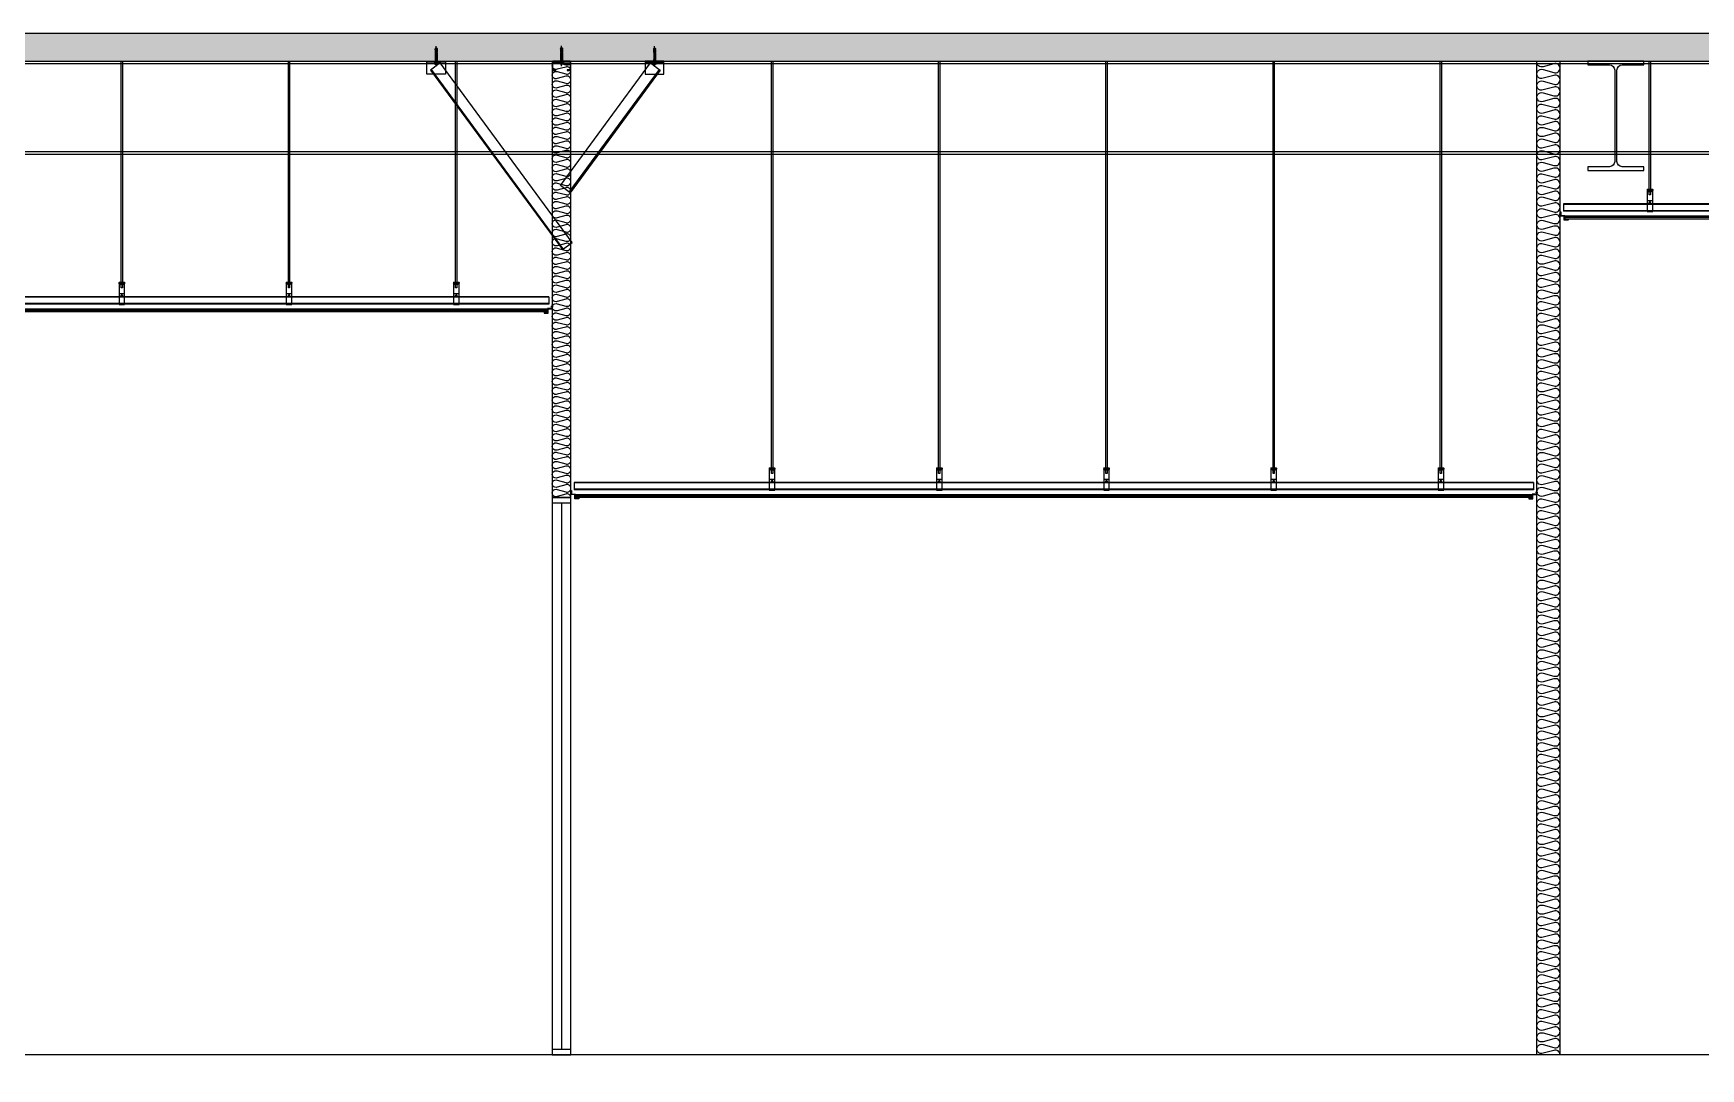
# Model space of a CAD drawing. Header units: millimetres. Extents: x 922366 to 1647943, y -534868 to 518781.
# Drawn here: x 1127520 to 1136494, y 435867 to 441442 of the extents above; entities that cross this region are included whole.
import ezdxf
from ezdxf.xclip import XClip

# ---------------------------------------------------------------- set-up
doc = ezdxf.new("R2010")
doc.units = ezdxf.units.MM
doc.header["$XCLIPFRAME"] = 0
for name, color, linetype in [('XR-SECTION$0$01하지철물', 8, 'Continuous'), ('XR-SECTION$0$09GIRDER', 2, 'Continuous'), ('XR-SECTION$0$A-DET', 5, 'Continuous'), ('XR-SECTION$0$A-FLOR-STUD', 9, 'Continuous'), ('XR-SECTION$0$A-MET', 4, 'Continuous'), ('XR-SECTION$0$A-wall-유리파티션', 5, 'Continuous'), ('XR-SECTION$0$A_ME_B&N', 6, 'Continuous'), ('XR-SECTION$0$A_WAL_AS', 4, 'Continuous'), ('XR-SECTION$0$CEILING', 6, 'Continuous'), ('XR-SECTION$0$CON', 2, 'Continuous'), ('XR-SECTION$0$ELE-6', 6, 'Continuous'), ('XR-SECTION$0$HAT-254', 254, 'Continuous'), ('XR-SECTION$0$Insul', 252, 'Continuous'), ('XR-SECTION$0$S-253', 253, 'Continuous'), ('XR-SECTION$0$WALL-GLASS', 4, 'Continuous')]:
    doc.layers.add(name, color=color, linetype=linetype)

# ---------------------------------------------------------------- blocks, each defined once
blk = doc.blocks.new('*U258')
at = {"color": 252}
for p, q in [((303.7, 11), (315.5, 11)), ((326.1, 66), (326.1, 26)), ((326.1, 66), (10657.3, 66)), ((326.1, 63), (10657.3, 63)), ((326.1, 29), (10657.3, 29)), ((326.1, 26), (10657.3, 26)), ((839.9, 84), (809.9, 84)), ((831.8, 72), (818, 72)), ((824.9, 78.2), (824.9, 65.8)), ((1739.9, 84), (1709.9, 84)), ((1731.8, 72), (1718, 72)), ((1724.9, 78.2), (1724.9, 65.8)), ((2639.9, 84), (2609.9, 84)), ((2631.8, 72), (2618, 72)), ((2624.9, 78.2), (2624.9, 65.8)), ((336.1, -1), (10647.3, -1)), ((336.1, -16), (336.1, -1)), ((336.1, -8), (10647.3, -8)), ((336.1, -16), (10647.3, -16))]:
    blk.add_line(p, q, dxfattribs=at)
for points in [[(821.5, 1334), (821.5, 113.9), (828.2, 113.9), (828.2, 1334)], [(1721.5, 1334), (1721.5, 113.9), (1728.2, 113.9), (1728.2, 1334)], [(2621.5, 1334), (2621.5, 113.9), (2628.2, 113.9), (2628.2, 1334)], [(839.9, 143), (838.6, 145), (811.2, 145), (809.9, 143), (809.9, 138), (811.2, 136), (838.6, 136), (839.9, 138), (809.9, 138)], [(816.1, 136), (816.1, 131), (833.7, 131), (833.7, 136)], [(1739.9, 143), (1738.6, 145), (1711.2, 145), (1709.9, 143), (1709.9, 138), (1711.2, 136), (1738.6, 136), (1739.9, 138), (1709.9, 138)], [(1716.1, 136), (1716.1, 131), (1733.7, 131), (1733.7, 136)], [(2639.9, 143), (2638.6, 145), (2611.2, 145), (2609.9, 143), (2609.9, 138), (2611.2, 136), (2638.6, 136), (2639.9, 138), (2609.9, 138)], [(2616.1, 136), (2616.1, 131), (2633.7, 131), (2633.7, 136)]]:
    blk.add_lwpolyline(points, dxfattribs=at)
for points in [[(809.9, 143), (839.9, 143), (839.9, 24), (809.9, 24)], [(1709.9, 143), (1739.9, 143), (1739.9, 24), (1709.9, 24)], [(2609.9, 143), (2639.9, 143), (2639.9, 24), (2609.9, 24)], [(333.1, -19), (352.1, -19), (352.1, -22), (330.1, -22), (330.1, 0), (308.1, 0), (308.1, 22), (311.1, 22), (311.1, 3), (333.1, 3)]]:
    blk.add_lwpolyline(points, close=True, dxfattribs=at)
for centre, radius in [((824.9, 72), 4.25), ((824.9, 72), 3.25), ((1724.9, 72), 4.25), ((1724.9, 72), 3.25), ((2624.9, 72), 4.25), ((2624.9, 72), 3.25)]:
    blk.add_circle(centre, radius, dxfattribs=at)
blk = doc.blocks.new('*U769350')
at = {"layer": 'XR-SECTION$0$A-wall-유리파티션', "color": 252}
for p, q in [((107599.9, 48802.7), (107499.9, 48802.7)), ((107499.9, 45862.7), (107599.9, 45862.7))]:
    blk.add_line(p, q, dxfattribs=at)
blk.add_lwpolyline([(107599.9, 48832.7), (107499.9, 48832.7), (107499.9, 45832.7), (107599.9, 45832.7), (107599.9, 48832.7)], dxfattribs=at)
at = {"layer": 'XR-SECTION$0$WALL-GLASS', "color": 252}
blk.add_line((107549.9, 45862.7), (107549.9, 48802.7), dxfattribs=at)
blk = doc.blocks.new('*U393')
at = {"color": 252}
for p, q in [((303.7, 11), (315.5, 11)), ((326.1, 66), (326.1, 26)), ((326.1, 66), (5490.1, 66)), ((326.1, 63), (5490.1, 63)), ((326.1, 29), (5490.1, 29)), ((326.1, 26), (5490.1, 26)), ((839.9, 84), (809.9, 84)), ((831.8, 72), (818, 72)), ((824.9, 78.2), (824.9, 65.8)), ((1739.9, 84), (1709.9, 84)), ((1731.8, 72), (1718, 72)), ((1724.9, 78.2), (1724.9, 65.8)), ((2639.9, 84), (2609.9, 84)), ((2631.8, 72), (2618, 72)), ((2624.9, 78.2), (2624.9, 65.8)), ((3539.9, 84), (3509.9, 84)), ((3531.8, 72), (3518, 72)), ((3524.9, 78.2), (3524.9, 65.8)), ((4439.9, 84), (4409.9, 84)), ((4431.8, 72), (4418, 72)), ((4424.9, 78.2), (4424.9, 65.8)), ((5490.1, 66), (5490.1, 26)), ((5512.5, 11), (5500.7, 11)), ((336.1, -1), (5480.1, -1)), ((336.1, -16), (336.1, -1)), ((336.1, -8), (5480.1, -8)), ((336.1, -16), (5480.1, -16)), ((5480.1, -16), (5480.1, -1))]:
    blk.add_line(p, q, dxfattribs=at)
for points in [[(821.5, 2334), (821.5, 113.9), (828.2, 113.9), (828.2, 2334)], [(1721.5, 2334), (1721.5, 113.9), (1728.2, 113.9), (1728.2, 2334)], [(2621.5, 2334), (2621.5, 113.9), (2628.2, 113.9), (2628.2, 2334)], [(3521.5, 2334), (3521.5, 113.9), (3528.2, 113.9), (3528.2, 2334)], [(4421.5, 2334), (4421.5, 113.9), (4428.2, 113.9), (4428.2, 2334)], [(839.9, 143), (838.6, 145), (811.2, 145), (809.9, 143), (809.9, 138), (811.2, 136), (838.6, 136), (839.9, 138), (809.9, 138)], [(816.1, 136), (816.1, 131), (833.7, 131), (833.7, 136)], [(1739.9, 143), (1738.6, 145), (1711.2, 145), (1709.9, 143), (1709.9, 138), (1711.2, 136), (1738.6, 136), (1739.9, 138), (1709.9, 138)], [(1716.1, 136), (1716.1, 131), (1733.7, 131), (1733.7, 136)], [(2639.9, 143), (2638.6, 145), (2611.2, 145), (2609.9, 143), (2609.9, 138), (2611.2, 136), (2638.6, 136), (2639.9, 138), (2609.9, 138)], [(2616.1, 136), (2616.1, 131), (2633.7, 131), (2633.7, 136)], [(3539.9, 143), (3538.6, 145), (3511.2, 145), (3509.9, 143), (3509.9, 138), (3511.2, 136), (3538.6, 136), (3539.9, 138), (3509.9, 138)], [(3516.1, 136), (3516.1, 131), (3533.7, 131), (3533.7, 136)], [(4439.9, 143), (4438.6, 145), (4411.2, 145), (4409.9, 143), (4409.9, 138), (4411.2, 136), (4438.6, 136), (4439.9, 138), (4409.9, 138)], [(4416.1, 136), (4416.1, 131), (4433.7, 131), (4433.7, 136)]]:
    blk.add_lwpolyline(points, dxfattribs=at)
for points in [[(809.9, 143), (839.9, 143), (839.9, 24), (809.9, 24)], [(1709.9, 143), (1739.9, 143), (1739.9, 24), (1709.9, 24)], [(2609.9, 143), (2639.9, 143), (2639.9, 24), (2609.9, 24)], [(3509.9, 143), (3539.9, 143), (3539.9, 24), (3509.9, 24)], [(4409.9, 143), (4439.9, 143), (4439.9, 24), (4409.9, 24)], [(333.1, -19), (352.1, -19), (352.1, -22), (330.1, -22), (330.1, 0), (308.1, 0), (308.1, 22), (311.1, 22), (311.1, 3), (333.1, 3)], [(5483.1, -19), (5464.1, -19), (5464.1, -22), (5486.1, -22), (5486.1, 0), (5508.1, 0), (5508.1, 22), (5505.1, 22), (5505.1, 3), (5483.1, 3)]]:
    blk.add_lwpolyline(points, close=True, dxfattribs=at)
for centre, radius in [((824.9, 72), 4.25), ((824.9, 72), 3.25), ((1724.9, 72), 4.25), ((1724.9, 72), 3.25), ((2624.9, 72), 4.25), ((2624.9, 72), 3.25), ((3524.9, 72), 4.25), ((3524.9, 72), 3.25), ((4424.9, 72), 4.25), ((4424.9, 72), 3.25)]:
    blk.add_circle(centre, radius, dxfattribs=at)
blk = doc.blocks.new('XR-SECTION$0$M10 ANCHOR')
at = {"layer": 'XR-SECTION$0$A_ME_B&N', "color": 252}
for p, q in [((-2.1, 22.6), (107.2, 22.6)), ((7.1, 25.8), (7.6, 26.3)), ((7.1, 25.8), (7.1, 19.4)), ((7.6, 18.9), (7.1, 19.4)), ((7.6, 18.9), (7.6, 26.3)), ((7.6, 26.3), (9.7, 26.3)), ((7.6, 18.9), (9.7, 18.9)), ((11.1, 27.6), (9.7, 26.2)), ((9.7, 26.2), (9.7, 18.9)), ((11.1, 17.6), (9.7, 18.9)), ((10.2, 26.6), (12.1, 26.6)), ((10.2, 18.5), (12.1, 18.5)), ((11.1, 27.6), (11.1, 17.6)), ((12.1, 27.6), (11.1, 27.6)), ((12.1, 17.6), (11.1, 17.6)), ((12.1, 31.1), (12.9, 32.4)), ((12.1, 14.1), (12.1, 31.1)), ((12.1, 14.1), (12.9, 12.7)), ((19.4, 32.4), (12.9, 32.4)), ((19.4, 27.5), (12.9, 27.5)), ((19.4, 17.6), (12.9, 17.6)), ((19.4, 12.7), (12.9, 12.7)), ((20.1, 31.1), (19.4, 32.4)), ((20.1, 14.1), (19.4, 12.7)), ((20.1, 12.1), (20.1, 33.1)), ((22.1, 33.1), (20.1, 33.1)), ((22.1, 12.1), (20.1, 12.1)), ((22.1, 12.1), (22.1, 33.1)), ((70.9, 27.6), (22.1, 27.6)), ((22.1, 26.6), (37.1, 26.6)), ((22.1, 18.5), (37.1, 18.5)), ((70.9, 17.6), (22.1, 17.6)), ((37.1, 27.6), (37.1, 17.6)), ((39.1, 27.6), (39.1, 17.6)), ((39.1, 17.6), (39.1, 17.6)), ((70.9, 27.6), (70.9, 17.6)), ((70.9, 18.6), (70.9, 26.5)), ((73.7, 26.2), (71.3, 26.2)), ((73.7, 19), (71.3, 19)), ((85.8, 28.2), (73.7, 27.5)), ((73.7, 21.3), (73.7, 27.5)), ((75.4, 21.4), (73.7, 21.3)), ((75.4, 20.1), (73.7, 20.2)), ((73.7, 20.2), (73.7, 17.5)), ((82.7, 17.1), (73.7, 17.5)), ((85.3, 25.8), (82.6, 25.7)), ((82.8, 17), (82.9, 16.7)), ((86.7, 19.6), (82.9, 19.8)), ((84.8, 16.9), (82.9, 16.7)), ((86.9, 21.9), (83.1, 21.7)), ((83.9, 18), (83.8, 16.3)), ((84, 24.3), (83.9, 27)), ((87.8, 16.9), (84.9, 17)), ((87.9, 17.6), (87.8, 16.9)), ((87.8, 16.9), (87.9, 16.3)), ((87.9, 17.6), (87.9, 16.3)), ((88.8, 16.8), (87.9, 16.3)), ((88.1, 23.7), (88, 27)), ((90.9, 16.7), (88.8, 16.8)), ((90.1, 27.4), (91.2, 27.6)), ((90.9, 17.6), (91.2, 17.6)), ((91, 17.5), (90.9, 16.7)), ((91.2, 27.6), (91.2, 17.6)), ((95.6, 27.6), (91.2, 27.6)), ((95.6, 17.6), (91.2, 17.6)), ((95.6, 17.6), (95.6, 27.6)), ((97.1, 26.1), (95.6, 27.6)), ((95.6, 17.6), (97.1, 19.1)), ((97.1, 19.1), (97.1, 26.1))]:
    blk.add_line(p, q, dxfattribs=at)
blk.add_lwpolyline([(83, 25.7), (83.8, 24.9), (84.7, 25.3), (84.8, 26), (84.2, 26.5), (83.4, 26.4)], close=True, dxfattribs=at)
for points in [[(91, 17.5), (90.2, 18.4), (89, 18.9), (87.8, 19.3), (86.7, 19.6)], [(91.1, 25.2), (90.8, 23.8), (90, 22.9), (88.6, 22.4), (87.7, 22.1), (86.9, 21.9)], [(88.9, 27.9), (89.8, 27.6), (90.5, 27), (91, 26.1), (91.1, 25.2)]]:
    blk.add_lwpolyline(points, dxfattribs=at)
for centre, radius, start, end in [((16.5, 29.9), 4.34, 145.56154, 214.43847), ((28.3, 22.6), 16.2, 162.38304, 197.61697), ((16.5, 15.2), 4.34, 145.56154, 214.43847), ((15.8, 29.9), 4.34, 325.56154, 34.43847), ((3.9, 22.6), 16.2, 342.38303, 17.61698), ((15.8, 15.2), 4.34, 325.56154, 34.43847), ((71.3, 26.5), 0.383, 180, 270), ((71.3, 18.6), 0.383, 90, 180), ((75.3, 20.8), 0.618, 278.59794, 81.40205), ((83.2, 20.7), 0.945, 96.12526, 252.14817), ((82.7, 17), 0.126, 7.35016, 87.35016), ((83.5, 10.8), 6.36, 78.49269, 96.20763), ((84.9, 16.9), 0.126, 87.35016, 154.09012), ((86.5, 15.7), 12.5, 78.70071, 92.99998), ((98.4, 25.9), 10.5, 173.79803, 192.20196), ((84.9, 13.6), 5.03, 40.26305, 53.35074), ((86.9, 25.3), 2.05, 308.03304, 57.96696)]:
    blk.add_arc(centre, radius, start, end, dxfattribs=at)
blk = doc.blocks.new('XR-SECTION$0$PANEL-TOP')
at = {"layer": 'XR-SECTION$0$A-DET', "color": 252}
for p, q in [((9.5, -1010.3), (-700.6, -44)), ((41.1, -704.9), (526.8, -44))]:
    blk.add_line(p, q, dxfattribs=at)
for points in [[(57, -975.4), (-653.1, -9), (-705.5, -47.5), (4.7, -1013.9), (57, -975.4)], [(-6.4, -670), (479.3, -9), (531.7, -47.5), (45.9, -708.5), (-6.4, -670)]]:
    blk.add_lwpolyline(points, dxfattribs=at)
at = {"layer": 'XR-SECTION$0$A-FLOR-STUD', "color": 252}
for p, q in [((-624.8, -5), (-724.8, -5)), ((451, -5), (551, -5))]:
    blk.add_line(p, q, dxfattribs=at)
for points in [[(-624.8, -70), (-724.8, -70), (-724.8, 0), (-624.8, 0)], [(451, -70), (551, -70), (551, 0), (451, 0)]]:
    blk.add_lwpolyline(points, close=True, dxfattribs=at)
at = {"layer": 'XR-SECTION$0$A-MET', "color": 252}
blk.add_lwpolyline([(46.8, -45, -0.414214), (45, -46.8), (30, -46.8), (30, -50), (45, -50, 0.414214), (50, -45), (50, -5, 0.414214), (45, 0), (-45, 0, 0.414214), (-50, -5), (-50, -45, 0.414214), (-45, -50), (-30, -50), (-30, -46.8), (-45, -46.8, -0.414214), (-46.8, -45), (-46.8, -5, -0.414214), (-45, -3.2), (45, -3.2, -0.414214), (46.8, -5)], format="xyb", close=True, dxfattribs=at)
at = {"layer": 'XR-SECTION$0$A_WAL_AS', "color": 252}
blk.add_lwpolyline([(-50, 0), (-50, -2350), (50, -2350), (50, 0)], dxfattribs=at)
at = {"layer": 'XR-SECTION$0$Insul', "color": 252}
blk.add_lwpolyline([(50, -2350, 0.524856), (22.9, -2331.3), (-22.9, -2343.7, -1.449198), (-22.9, -2306.3), (22.9, -2318.7, 0.524856), (50, -2300, 0.524856), (22.9, -2281.3), (-22.9, -2293.7, -1.449198), (-22.9, -2256.3), (22.9, -2268.7, 0.524856), (50, -2250, 0.524856), (22.9, -2231.3), (-22.9, -2243.7, -1.449198), (-22.9, -2206.3), (22.9, -2218.7, 0.524856), (50, -2200, 0.524856), (22.9, -2181.3), (-22.9, -2193.7, -1.449198), (-22.9, -2156.3), (22.9, -2168.7, 0.524856), (50, -2150, 0.524856), (22.9, -2131.3), (-22.9, -2143.7, -1.449198), (-22.9, -2106.3), (22.9, -2118.7, 0.524856), (50, -2100, 0.524856), (22.9, -2081.3), (-22.9, -2093.7, -1.449198), (-22.9, -2056.3), (22.9, -2068.7, 0.524856), (50, -2050, 0.524856), (22.9, -2031.3), (-22.9, -2043.7, -1.449198), (-22.9, -2006.3), (22.9, -2018.7, 0.524856), (50, -2000, 0.524856), (22.9, -1981.3), (-22.9, -1993.7, -1.449198), (-22.9, -1956.3), (22.9, -1968.7, 0.524856), (50, -1950, 0.524856), (22.9, -1931.3), (-22.9, -1943.7, -1.449198), (-22.9, -1906.3), (22.9, -1918.7, 0.524856), (50, -1900, 0.524856), (22.9, -1881.3), (-22.9, -1893.7, -1.449198), (-22.9, -1856.3), (22.9, -1868.7, 0.524856), (50, -1850, 0.524856), (22.9, -1831.3), (-22.9, -1843.7, -1.449198), (-22.9, -1806.3), (22.9, -1818.7, 0.524856), (50, -1800, 0.524856), (22.9, -1781.3), (-22.9, -1793.7, -1.449198), (-22.9, -1756.3), (22.9, -1768.7, 0.524856), (50, -1750, 0.524856), (22.9, -1731.3), (-22.9, -1743.7, -1.449198), (-22.9, -1706.3), (22.9, -1718.7, 0.524856), (50, -1700, 0.524856), (22.9, -1681.3), (-22.9, -1693.7, -1.449198), (-22.9, -1656.3), (22.9, -1668.7, 0.524856), (50, -1650, 0.524856), (22.9, -1631.3), (-22.9, -1643.7, -1.449198), (-22.9, -1606.3), (22.9, -1618.7, 0.524856), (50, -1600, 0.524856), (22.9, -1581.3), (-22.9, -1593.7, -1.449198), (-22.9, -1556.3), (22.9, -1568.7, 0.524856), (50, -1550, 0.524856), (22.9, -1531.3), (-22.9, -1543.7, -1.449198), (-22.9, -1506.3), (22.9, -1518.7, 0.524856), (50, -1500, 0.524856), (22.9, -1481.3), (-22.9, -1493.7, -1.449198), (-22.9, -1456.3), (22.9, -1468.7, 0.524856), (50, -1450, 0.524856), (22.9, -1431.3), (-22.9, -1443.7, -1.449198), (-22.9, -1406.3), (22.9, -1418.7, 0.524856), (50, -1400, 0.524856), (22.9, -1381.3), (-22.9, -1393.7, -1.449198), (-22.9, -1356.3), (22.9, -1368.7, 0.524856), (50, -1350, 0.524856), (22.9, -1331.3), (-22.9, -1343.7, -1.449198), (-22.9, -1306.3), (22.9, -1318.7, 0.524856), (50, -1300, 0.524856), (22.9, -1281.3), (-22.9, -1293.7, -1.449198), (-22.9, -1256.3), (22.9, -1268.7, 0.524856), (50, -1250, 0.524856), (22.9, -1231.3), (-22.9, -1243.7, -1.449198), (-22.9, -1206.3), (22.9, -1218.7, 0.524856), (50, -1200, 0.524856), (22.9, -1181.3), (-22.9, -1193.7, -1.449198), (-22.9, -1156.3), (22.9, -1168.7, 0.524856), (50, -1150, 0.524856), (22.9, -1131.3), (-22.9, -1143.7, -1.449198), (-22.9, -1106.3), (22.9, -1118.7, 0.524856), (50, -1100, 0.524856), (22.9, -1081.3), (-22.9, -1093.7, -1.449198), (-22.9, -1056.3), (22.9, -1068.7, 0.524856), (50, -1050, 0.524856), (22.9, -1031.3), (-22.9, -1043.7, -1.449198), (-22.9, -1006.3), (22.9, -1018.7, 0.524856), (50, -1000, 0.524856), (22.9, -981.3), (-22.9, -993.7, -1.449198), (-22.9, -956.3), (22.9, -968.7, 0.524856), (50, -950, 0.524856), (22.9, -931.3), (-22.9, -943.7, -1.449198), (-22.9, -906.3), (22.9, -918.7, 0.524856), (50, -900, 0.524856), (22.9, -881.3), (-22.9, -893.7, -1.449198), (-22.9, -856.3), (22.9, -868.7, 0.524856), (50, -850, 0.524856), (22.9, -831.3), (-22.9, -843.7, -1.449198), (-22.9, -806.3), (22.9, -818.7, 0.524856), (50, -800, 0.524856), (22.9, -781.3), (-22.9, -793.7, -1.449198), (-22.9, -756.3), (22.9, -768.7, 0.524856), (50, -750, 0.524856), (22.9, -731.3), (-22.9, -743.7, -1.449198), (-22.9, -706.3), (22.9, -718.7, 0.524856), (50, -700, 0.524856), (22.9, -681.3), (-22.9, -693.7, -1.449198), (-22.9, -656.3), (22.9, -668.7, 0.524856), (50, -650, 0.524856), (22.9, -631.3), (-22.9, -643.7, -1.449198), (-22.9, -606.3), (22.9, -618.7, 0.524856), (50, -600, 0.524856), (22.9, -581.3), (-22.9, -593.7, -1.449198), (-22.9, -556.3), (22.9, -568.7, 0.524856), (50, -550, 0.524856), (22.9, -531.3), (-22.9, -543.7, -1.449198), (-22.9, -506.3), (22.9, -518.7, 0.524856), (50, -500, 0.524856), (22.9, -481.3), (-22.9, -493.7, -1.449198), (-22.9, -456.3), (22.9, -468.7, 0.524856), (50, -450, 0.524856), (22.9, -431.3), (-22.9, -443.7, -1.449198), (-22.9, -406.3), (22.9, -418.7, 0.524856), (50, -400, 0.524856), (22.9, -381.3), (-22.9, -393.7, -1.449198), (-22.9, -356.3), (22.9, -368.7, 0.524856), (50, -350, 0.524856), (22.9, -331.3), (-22.9, -343.7, -1.449198), (-22.9, -306.3), (22.9, -318.7, 0.524856), (50, -300, 0.524856), (22.9, -281.3), (-22.9, -293.7, -1.449198), (-22.9, -256.3), (22.9, -268.7, 0.524856), (50, -250, 0.524856), (22.9, -231.3), (-22.9, -243.7, -1.449198), (-22.9, -206.3), (22.9, -218.7, 0.524856), (50, -200, 0.524856), (22.9, -181.3), (-22.9, -193.7, -1.449198), (-22.9, -156.3), (22.9, -168.7, 0.524856), (50, -150, 0.524856), (22.9, -131.3), (-22.9, -143.7, -1.449198), (-22.9, -106.3), (22.9, -118.7, 0.524856), (50, -100, 0.524856), (22.9, -81.3), (-22.9, -93.7, -1.449198), (-22.9, -56.3), (22.9, -68.7, 0.524856), (50, -50, 0.524856), (22.9, -31.3), (-22.9, -43.7, -1.449198), (-22.9, -6.3), (22.9, -18.7, 0.316435), (45.2, -13, 0.316435)], format="xyb", dxfattribs=at)
at = {"layer": 'XR-SECTION$0$A_ME_B&N', "color": 252, "extrusion": (0, 0, -1), "xscale": -1, "zscale": -1, "rotation": 270.0000013406914}
blk.add_blockref('XR-SECTION$0$M10 ANCHOR', (652.2, -27.1), dxfattribs=at)
at = {"layer": 'XR-SECTION$0$A_ME_B&N', "color": 252, "extrusion": (0, 0, -1), "zscale": -1}
for p, rotation in [((22.6, -25.3), 90), ((-478.4, -27.1), 89.99999865930859)]:
    blk.add_blockref('XR-SECTION$0$M10 ANCHOR', p, dxfattribs=dict(at, rotation=rotation))
blk = doc.blocks.new('*U398')
at = {"color": 252}
for p, q in [((326.1, 66), (13890.1, 66)), ((326.1, 63), (13890.1, 63)), ((326.1, 29), (13890.1, 29)), ((326.1, 26), (13890.1, 26)), ((13439.9, 84), (13409.9, 84)), ((13431.8, 72), (13418, 72)), ((13424.9, 78.2), (13424.9, 65.8)), ((13890.1, 66), (13890.1, 26)), ((13912.5, 11), (13900.7, 11)), ((336.1, -1), (13880.1, -1)), ((336.1, -8), (13880.1, -8)), ((336.1, -16), (13880.1, -16)), ((13880.1, -16), (13880.1, -1))]:
    blk.add_line(p, q, dxfattribs=at)
for points in [[(13421.5, 834), (13421.5, 113.9), (13428.2, 113.9), (13428.2, 834)], [(13439.9, 143), (13438.6, 145), (13411.2, 145), (13409.9, 143), (13409.9, 138), (13411.2, 136), (13438.6, 136), (13439.9, 138), (13409.9, 138)], [(13416.1, 136), (13416.1, 131), (13433.7, 131), (13433.7, 136)]]:
    blk.add_lwpolyline(points, dxfattribs=at)
for points in [[(13409.9, 143), (13439.9, 143), (13439.9, 24), (13409.9, 24)], [(13883.1, -19), (13864.1, -19), (13864.1, -22), (13886.1, -22), (13886.1, 0), (13908.1, 0), (13908.1, 22), (13905.1, 22), (13905.1, 3), (13883.1, 3)]]:
    blk.add_lwpolyline(points, close=True, dxfattribs=at)
for radius in [4.25, 3.25]:
    blk.add_circle((13424.9, 72), radius, dxfattribs=at)
blk = doc.blocks.new('XR-SECTION')
at = {"layer": 'XR-SECTION$0$HAT-254'}
h = blk.add_hatch(color=8, dxfattribs=at)
h.dxf.hatch_style = 1
h.paths.add_polyline_path([(222025, 79941.6), (222025, 79791.6), (252650, 79791.6), (252650, 79941.6)])
at = {"layer": 'XR-SECTION$0$S-253'}
h = blk.add_hatch(color=252, dxfattribs=at)
h.dxf.hatch_style = 1
edge = h.paths.add_edge_path()
edge.add_line((239450, 71381.6), (233499.999, 71381.6))
edge.add_line((233499.999, 71381.6), (233499.999, 71581.6))
edge.add_line((233499.999, 71581.6), (233499.999, 71641.6))
edge.add_line((233499.999, 71641.6), (233599.999, 71641.6))
edge.add_line((233599.999, 71641.6), (233599.999, 74031.6))
edge.add_line((233599.999, 74031.6), (224250, 74031.6))
edge.add_line((224250, 74031.6), (224250, 72141.6))
edge.add_line((224250, 72141.6), (224363.75, 72141.6))
edge.add_line((224363.75, 72141.6), (224350, 72114.1))
edge.add_line((224350, 72114.1), (224350, 71971.6))
edge.add_line((224350, 71971.6), (222650, 71971.6))
edge.add_line((222650, 71971.6), (222650, 72031.6))
edge.add_line((222650, 72031.6), (222650, 72141.6))
edge.add_line((222650, 72141.6), (222750, 72141.6))
edge.add_line((222750, 72141.6), (222750, 72531.6))
edge.add_line((222750, 72531.6), (210100, 72531.6))
edge.add_line((210100, 72531.6), (210100, 72141.6))
edge.add_line((210100, 72141.6), (210213.75, 72141.6))
edge.add_line((210213.75, 72141.6), (210200, 72114.1))
edge.add_line((210200, 72114.1), (210200, 71971.6))
edge.add_line((210200, 71971.6), (209000, 71971.6))
edge.add_line((209000, 71971.6), (209000, 72094.1))
edge.add_line((209000, 72094.1), (208976.25, 72141.6))
edge.add_line((208976.25, 72141.6), (209050, 72141.6))
edge.add_line((209050, 72141.6), (209050, 73941.6))
edge.add_line((209050, 73941.6), (209030, 73941.6))
edge.add_line((209030, 73941.6), (209030, 74041.6))
edge.add_line((209030, 74041.6), (198450, 74041.6))
edge.add_line((198450, 74041.6), (198450, 66441.6))
edge.add_line((198450, 66441.6), (279800, 66441.6))
edge.add_line((279800, 66441.6), (279800, 67942.469))
edge.add_line((279800, 67942.469), (278200, 67942.469))
edge.add_line((278200, 67942.469), (278200, 68002.469))
edge.add_line((278200, 68002.469), (278300, 68002.469))
edge.add_line((278300, 68002.469), (278300, 68702.469))
edge.add_line((278300, 68702.469), (278301.648, 68881.6))
edge.add_line((278301.648, 68881.6), (277745.878, 68881.6))
edge.add_line((277745.878, 68881.6), (277445.878, 69181.6))
edge.add_line((277445.878, 69181.6), (273583.339, 69181.6))
edge.add_line((273583.339, 69181.6), (273583.339, 68941.6))
edge.add_line((273583.339, 68941.6), (273683.339, 68941.6))
edge.add_line((273683.339, 68941.6), (273683.339, 68841.6))
edge.add_line((273683.339, 68841.6), (272583.339, 68841.6))
edge.add_line((272583.339, 68841.6), (272583.339, 68441.6))
edge.add_line((272583.339, 68441.6), (272183.339, 68441.6))
edge.add_line((272183.339, 68441.6), (272183.339, 68841.6))
edge.add_line((272183.339, 68841.6), (269483.339, 68841.6))
edge.add_line((269483.339, 68841.6), (269483.339, 68941.6))
edge.add_line((269483.339, 68941.6), (269583.339, 68941.6))
edge.add_line((269583.339, 68941.6), (269583.339, 69441.6))
edge.add_line((269583.339, 69441.6), (269668.821, 72053.56))
edge.add_arc((263053.669, -11019.194), 83335.723, 85.44709724, 86.02886037)
edge.add_line((268825, 72116.445), (268825, 70891.6))
edge.add_line((268825, 70891.6), (269400, 70891.6))
edge.add_line((269400, 70891.6), (269400, 70191.6))
edge.add_line((269400, 70191.6), (269500, 70191.6))
edge.add_line((269500, 70191.6), (269500, 70131.6))
edge.add_line((269500, 70131.6), (268900, 70131.6))
edge.add_line((268900, 70131.6), (268900, 68795.421))
edge.add_ellipse((268774.991, 68793.863), major_axis=(-125.03, 0), ratio=0.68851217, start_angle=538.9629596, end_angle=541.0370404, ccw=False)
edge.add_ellipse((268774.991, 68793.863), major_axis=(-125.03, 0), ratio=0.68851217, start_angle=361.6610025, end_angle=538.9629596, ccw=False)
edge.add_line((268650, 68718.506), (268650, 68791.063))
edge.add_ellipse((268525.066, 68793.863), major_axis=(125, 0), ratio=0.68867581, start_angle=180, end_angle=358.136352, ccw=False)
edge.add_line((268400, 68793.943), (268400, 70131.6))
edge.add_line((268400, 70131.6), (267800, 70131.6))
edge.add_line((267800, 70131.6), (267800, 70191.6))
edge.add_line((267800, 70191.6), (267900, 70191.6))
edge.add_line((267900, 70191.6), (267900, 70891.6))
edge.add_line((267900, 70891.6), (268475, 70891.6))
edge.add_line((268475, 70891.6), (268475, 72140.002))
edge.add_arc((263053.669, -11019.194), 83335.723, 86.27004036, 94.65534364)
edge.add_line((256290, 72041.6), (256290, 72191.6))
edge.add_line((256290, 72191.6), (254625, 72191.6))
edge.add_line((254625, 72191.6), (254625, 70891.6))
edge.add_line((254625, 70891.6), (255200, 70891.6))
edge.add_line((255200, 70891.6), (255200, 70191.6))
edge.add_line((255200, 70191.6), (255300, 70191.6))
edge.add_line((255300, 70191.6), (255300, 70131.6))
edge.add_line((255300, 70131.6), (254700, 70131.6))
edge.add_line((254700, 70131.6), (254700, 68795.421))
edge.add_ellipse((254574.991, 68793.863), major_axis=(-125.03, 0), ratio=0.68851217, start_angle=538.9629596, end_angle=541.0370404, ccw=False)
edge.add_ellipse((254574.991, 68793.863), major_axis=(-125.03, 0), ratio=0.68851217, start_angle=361.6610025, end_angle=538.9629596, ccw=False)
edge.add_line((254450, 68718.506), (254450, 68791.063))
edge.add_ellipse((254325.066, 68793.863), major_axis=(-125, 0), ratio=0.68867581, start_angle=0, end_angle=178.136352, ccw=False)
edge.add_line((254200, 68793.943), (254200, 70131.6))
edge.add_line((254200, 70131.6), (253600, 70131.6))
edge.add_line((253600, 70131.6), (253600, 70191.6))
edge.add_line((253600, 70191.6), (253700, 70191.6))
edge.add_line((253700, 70191.6), (253700, 70891.6))
edge.add_line((253700, 70891.6), (254275, 70891.6))
edge.add_line((254275, 70891.6), (254275, 72191.6))
edge.add_line((254275, 72191.6), (252870, 72191.6))
edge.add_line((252870, 72191.6), (252870, 72141.6))
edge.add_line((252870, 72141.6), (252855, 71891.6))
edge.add_line((252855, 71891.6), (253460, 71891.6))
edge.add_line((253460, 71891.6), (253460, 71391.6))
edge.add_line((253460, 71391.6), (253573.75, 71391.6))
edge.add_line((253573.75, 71391.6), (253560, 71364.1))
edge.add_line((253560, 71364.1), (253560, 71221.6))
edge.add_line((253560, 71221.6), (251357.5, 71221.6))
edge.add_line((251357.5, 71221.6), (251357.5, 71281.6))
edge.add_line((251357.5, 71281.6), (251357.5, 71391.6))
edge.add_line((251357.5, 71391.6), (251460, 71391.6))
edge.add_line((251460, 71391.6), (251460, 71891.6))
edge.add_line((251460, 71891.6), (252100, 71891.6))
edge.add_line((252100, 71891.6), (252100, 74031.6))
edge.add_line((252100, 74031.6), (239450, 74031.6))
edge.add_line((239450, 74031.6), (239450, 71641.6))
edge.add_line((239450, 71641.6), (239474.999, 71641.6))
edge.add_line((239474.999, 71641.6), (239474.999, 71581.6))
edge.add_line((239474.999, 71581.6), (239474.999, 71381.6))
edge.add_line((239474.999, 71381.6), (239450, 68888.267))
edge.add_line((239450, 68888.267), (239450, 71381.6))
h.paths.add_polyline_path([(203583.281, 73911.518), (203583.281, 74583.258), (203019.15, 74583.258), (203019.15, 73911.518)], flags=9)
at = {"layer": 'XR-SECTION$0$01하지철물', "color": 8}
for p, q in [((222625, 79778.6), (252275, 79778.6)), ((222625, 79304.6), (252275, 79304.6)), ((222625, 79291.6), (252275, 79291.6))]:
    blk.add_line(p, q, dxfattribs=at)
at = {"layer": 'XR-SECTION$0$09GIRDER', "color": 8, "flags": 128}
blk.add_lwpolyline([(239600, 79223.6), (239484, 79223.6, -0.41421356), (239456, 79251.6), (239456, 79743.6, -0.41421356), (239484, 79771.6), (239600, 79771.6), (239600, 79791.6), (239300, 79791.6), (239300, 79771.6), (239416, 79771.6, -0.41421356), (239444, 79743.6), (239444, 79251.6, -0.41421356), (239416, 79223.6), (239300, 79223.6), (239300, 79203.6), (239600, 79203.6), (239600, 79223.6)], format="xyb", dxfattribs=at)
at = {"layer": 'XR-SECTION$0$CON', "color": 8}
blk.add_line((252800, 74441.6), (223650, 74441.6), dxfattribs=at)
blk.add_lwpolyline([(222025, 79791.6), (252650, 79791.6), (252650, 79941.6), (222025, 79941.6)], dxfattribs=at)
at = {"layer": 'XR-SECTION$0$ELE-6', "color": 8}
for p, q in [((239025, 74441.6), (239025, 79791.6)), ((239150, 74441.6), (239150, 79791.6))]:
    blk.add_line(p, q, dxfattribs=at)
at = {"layer": 'XR-SECTION$0$Insul', "color": 8}
blk.add_lwpolyline([(239150, 74441.6, 0.52485566), (239116.125, 74464.975), (239058.875, 74449.475, -1.44919786), (239058.875, 74496.225), (239116.125, 74480.725, 0.52485566), (239150, 74504.1, 0.52485566), (239116.125, 74527.475), (239058.875, 74511.975, -1.44919786), (239058.875, 74558.725), (239116.125, 74543.225, 0.52485566), (239150, 74566.6, 0.52485566), (239116.125, 74589.975), (239058.875, 74574.475, -1.44919786), (239058.875, 74621.225), (239116.125, 74605.725, 0.52485566), (239150, 74629.1, 0.52485566), (239116.125, 74652.475), (239058.875, 74636.975, -1.44919786), (239058.875, 74683.725), (239116.125, 74668.225, 0.52485566), (239150, 74691.6, 0.52485566), (239116.125, 74714.975), (239058.875, 74699.475, -1.44919786), (239058.875, 74746.225), (239116.125, 74730.725, 0.52485566), (239150, 74754.1, 0.52485566), (239116.125, 74777.475), (239058.875, 74761.975, -1.44919786), (239058.875, 74808.725), (239116.125, 74793.225, 0.52485566), (239150, 74816.6, 0.52485566), (239116.125, 74839.975), (239058.875, 74824.475, -1.44919786), (239058.875, 74871.225), (239116.125, 74855.725, 0.52485566), (239150, 74879.1, 0.52485566), (239116.125, 74902.475), (239058.875, 74886.975, -1.44919786), (239058.875, 74933.725), (239116.125, 74918.225, 0.52485566), (239150, 74941.6, 0.52485566), (239116.125, 74964.975), (239058.875, 74949.475, -1.44919786), (239058.875, 74996.225), (239116.125, 74980.725, 0.52485566), (239150, 75004.1, 0.52485566), (239116.125, 75027.475), (239058.875, 75011.975, -1.44919786), (239058.875, 75058.725), (239116.125, 75043.225, 0.52485566), (239150, 75066.6, 0.52485566), (239116.125, 75089.975), (239058.875, 75074.475, -1.44919786), (239058.875, 75121.225), (239116.125, 75105.725, 0.52485566), (239150, 75129.1, 0.52485566), (239116.125, 75152.475), (239058.875, 75136.975, -1.44919786), (239058.875, 75183.725), (239116.125, 75168.225, 0.52485566), (239150, 75191.6, 0.52485566), (239116.125, 75214.975), (239058.875, 75199.475, -1.44919786), (239058.875, 75246.225), (239116.125, 75230.725, 0.52485566), (239150, 75254.1, 0.52485566), (239116.125, 75277.475), (239058.875, 75261.975, -1.44919786), (239058.875, 75308.725), (239116.125, 75293.225, 0.52485566), (239150, 75316.6, 0.52485566), (239116.125, 75339.975), (239058.875, 75324.475, -1.44919786), (239058.875, 75371.225), (239116.125, 75355.725, 0.52485566), (239150, 75379.1, 0.52485566), (239116.125, 75402.475), (239058.875, 75386.975, -1.44919786), (239058.875, 75433.725), (239116.125, 75418.225, 0.52485566), (239150, 75441.6, 0.52485566), (239116.125, 75464.975), (239058.875, 75449.475, -1.44919786), (239058.875, 75496.225), (239116.125, 75480.725, 0.52485566), (239150, 75504.1, 0.52485566), (239116.125, 75527.475), (239058.875, 75511.975, -1.44919786), (239058.875, 75558.725), (239116.125, 75543.225, 0.52485566), (239150, 75566.6, 0.52485566), (239116.125, 75589.975), (239058.875, 75574.475, -1.44919786), (239058.875, 75621.225), (239116.125, 75605.725, 0.52485566), (239150, 75629.1, 0.52485566), (239116.125, 75652.475), (239058.875, 75636.975, -1.44919786), (239058.875, 75683.725), (239116.125, 75668.225, 0.52485566), (239150, 75691.6, 0.52485566), (239116.125, 75714.975), (239058.875, 75699.475, -1.44919786), (239058.875, 75746.225), (239116.125, 75730.725, 0.52485566), (239150, 75754.1, 0.52485566), (239116.125, 75777.475), (239058.875, 75761.975, -1.44919786), (239058.875, 75808.725), (239116.125, 75793.225, 0.52485566), (239150, 75816.6, 0.52485566), (239116.125, 75839.975), (239058.875, 75824.475, -1.44919786), (239058.875, 75871.225), (239116.125, 75855.725, 0.52485566), (239150, 75879.1, 0.52485566), (239116.125, 75902.475), (239058.875, 75886.975, -1.44919786), (239058.875, 75933.725), (239116.125, 75918.225, 0.52485566), (239150, 75941.6, 0.52485566), (239116.125, 75964.975), (239058.875, 75949.475, -1.44919786), (239058.875, 75996.225), (239116.125, 75980.725, 0.52485566), (239150, 76004.1, 0.52485566), (239116.125, 76027.475), (239058.875, 76011.975, -1.44919786), (239058.875, 76058.725), (239116.125, 76043.225, 0.52485566), (239150, 76066.6, 0.52485566), (239116.125, 76089.975), (239058.875, 76074.475, -1.44919786), (239058.875, 76121.225), (239116.125, 76105.725, 0.52485566), (239150, 76129.1, 0.52485566), (239116.125, 76152.475), (239058.875, 76136.975, -1.44919786), (239058.875, 76183.725), (239116.125, 76168.225, 0.52485566), (239150, 76191.6, 0.52485566), (239116.125, 76214.975), (239058.875, 76199.475, -1.44919786), (239058.875, 76246.225), (239116.125, 76230.725, 0.52485566), (239150, 76254.1, 0.52485566), (239116.125, 76277.475), (239058.875, 76261.975, -1.44919786), (239058.875, 76308.725), (239116.125, 76293.225, 0.52485566), (239150, 76316.6, 0.52485566), (239116.125, 76339.975), (239058.875, 76324.475, -1.44919786), (239058.875, 76371.225), (239116.125, 76355.725, 0.52485566), (239150, 76379.1, 0.52485566), (239116.125, 76402.475), (239058.875, 76386.975, -1.44919786), (239058.875, 76433.725), (239116.125, 76418.225, 0.52485566), (239150, 76441.6, 0.52485566), (239116.125, 76464.975), (239058.875, 76449.475, -1.44919786), (239058.875, 76496.225), (239116.125, 76480.725, 0.52485566), (239150, 76504.1, 0.52485566), (239116.125, 76527.475), (239058.875, 76511.975, -1.44919786), (239058.875, 76558.725), (239116.125, 76543.225, 0.52485566), (239150, 76566.6, 0.52485566), (239116.125, 76589.975), (239058.875, 76574.475, -1.44919786), (239058.875, 76621.225), (239116.125, 76605.725, 0.52485566), (239150, 76629.1, 0.52485566), (239116.125, 76652.475), (239058.875, 76636.975, -1.44919786), (239058.875, 76683.725), (239116.125, 76668.225, 0.52485566), (239150, 76691.6, 0.52485566), (239116.125, 76714.975), (239058.875, 76699.475, -1.44919786), (239058.875, 76746.225), (239116.125, 76730.725, 0.52485566), (239150, 76754.1, 0.52485566), (239116.125, 76777.475), (239058.875, 76761.975, -1.44919786), (239058.875, 76808.725), (239116.125, 76793.225, 0.52485566), (239150, 76816.6, 0.52485566), (239116.125, 76839.975), (239058.875, 76824.475, -1.44919786), (239058.875, 76871.225), (239116.125, 76855.725, 0.52485566), (239150, 76879.1, 0.52485566), (239116.125, 76902.475), (239058.875, 76886.975, -1.44919786), (239058.875, 76933.725), (239116.125, 76918.225, 0.52485566), (239150, 76941.6, 0.52485566), (239116.125, 76964.975), (239058.875, 76949.475, -1.44919786), (239058.875, 76996.225), (239116.125, 76980.725, 0.52485566), (239150, 77004.1, 0.52485566), (239116.125, 77027.475), (239058.875, 77011.975, -1.44919786), (239058.875, 77058.725), (239116.125, 77043.225, 0.52485566), (239150, 77066.6, 0.52485566), (239116.125, 77089.975), (239058.875, 77074.475, -1.44919786), (239058.875, 77121.225), (239116.125, 77105.725, 0.52485566), (239150, 77129.1, 0.52485566), (239116.125, 77152.475), (239058.875, 77136.975, -1.44919786), (239058.875, 77183.725), (239116.125, 77168.225, 0.52485566), (239150, 77191.6, 0.52485566), (239116.125, 77214.975), (239058.875, 77199.475, -1.44919786), (239058.875, 77246.225), (239116.125, 77230.725, 0.52485566), (239150, 77254.1, 0.52485566), (239116.125, 77277.475), (239058.875, 77261.975, -1.44919786), (239058.875, 77308.725), (239116.125, 77293.225, 0.52485566), (239150, 77316.6, 0.52485566), (239116.125, 77339.975), (239058.875, 77324.475, -1.44919786), (239058.875, 77371.225), (239116.125, 77355.725, 0.52485566), (239150, 77379.1, 0.52485566), (239116.125, 77402.475), (239058.875, 77386.975, -1.44919786), (239058.875, 77433.725), (239116.125, 77418.225, 0.52485566), (239150, 77441.6, 0.52485566), (239116.125, 77464.975), (239058.875, 77449.475, -1.44919786), (239058.875, 77496.225), (239116.125, 77480.725, 0.52485566), (239150, 77504.1, 0.52485566), (239116.125, 77527.475), (239058.875, 77511.975, -1.44919786), (239058.875, 77558.725), (239116.125, 77543.225, 0.52485566), (239150, 77566.6, 0.52485566), (239116.125, 77589.975), (239058.875, 77574.475, -1.44919786), (239058.875, 77621.225), (239116.125, 77605.725, 0.52485566), (239150, 77629.1, 0.52485566), (239116.125, 77652.475), (239058.875, 77636.975, -1.44919786), (239058.875, 77683.725), (239116.125, 77668.225, 0.52485566), (239150, 77691.6, 0.52485566), (239116.125, 77714.975), (239058.875, 77699.475, -1.44919786), (239058.875, 77746.225), (239116.125, 77730.725, 0.52485566), (239150, 77754.1, 0.52485566), (239116.125, 77777.475), (239058.875, 77761.975, -1.44919786), (239058.875, 77808.725), (239116.125, 77793.225, 0.52485566), (239150, 77816.6, 0.52485566), (239116.125, 77839.975), (239058.875, 77824.475, -1.44919786), (239058.875, 77871.225), (239116.125, 77855.725, 0.52485566), (239150, 77879.1, 0.52485566), (239116.125, 77902.475), (239058.875, 77886.975, -1.44919786), (239058.875, 77933.725), (239116.125, 77918.225, 0.52485566), (239150, 77941.6, 0.52485566), (239116.125, 77964.975), (239058.875, 77949.475, -1.44919786), (239058.875, 77996.225), (239116.125, 77980.725, 0.52485566), (239150, 78004.1, 0.52485566), (239116.125, 78027.475), (239058.875, 78011.975, -1.44919786), (239058.875, 78058.725), (239116.125, 78043.225, 0.52485566), (239150, 78066.6, 0.52485566), (239116.125, 78089.975), (239058.875, 78074.475, -1.44919786), (239058.875, 78121.225), (239116.125, 78105.725, 0.52485566), (239150, 78129.1, 0.52485566), (239116.125, 78152.475), (239058.875, 78136.975, -1.44919786), (239058.875, 78183.725), (239116.125, 78168.225, 0.52485566), (239150, 78191.6, 0.52485566), (239116.125, 78214.975), (239058.875, 78199.475, -1.44919786), (239058.875, 78246.225), (239116.125, 78230.725, 0.52485566), (239150, 78254.1, 0.52485566), (239116.125, 78277.475), (239058.875, 78261.975, -1.44919786), (239058.875, 78308.725), (239116.125, 78293.225, 0.52485566), (239150, 78316.6, 0.52485566), (239116.125, 78339.975), (239058.875, 78324.475, -1.44919786), (239058.875, 78371.225), (239116.125, 78355.725, 0.52485566), (239150, 78379.1, 0.52485566), (239116.125, 78402.475), (239058.875, 78386.975, -1.44919786), (239058.875, 78433.725), (239116.125, 78418.225, 0.52485566), (239150, 78441.6, 0.52485566), (239116.125, 78464.975), (239058.875, 78449.475, -1.44919786), (239058.875, 78496.225), (239116.125, 78480.725, 0.52485566), (239150, 78504.1, 0.52485566), (239116.125, 78527.475), (239058.875, 78511.975, -1.44919786), (239058.875, 78558.725), (239116.125, 78543.225, 0.52485566), (239150, 78566.6, 0.52485566), (239116.125, 78589.975), (239058.875, 78574.475, -1.44919786), (239058.875, 78621.225), (239116.125, 78605.725, 0.52485566), (239150, 78629.1, 0.52485566), (239116.125, 78652.475), (239058.875, 78636.975, -1.44919786), (239058.875, 78683.725), (239116.125, 78668.225, 0.52485566), (239150, 78691.6, 0.52485566), (239116.125, 78714.975), (239058.875, 78699.475, -1.44919786), (239058.875, 78746.225), (239116.125, 78730.725, 0.52485566), (239150, 78754.1, 0.52485566), (239116.125, 78777.475), (239058.875, 78761.975, -1.44919786), (239058.875, 78808.725), (239116.125, 78793.225, 0.52485566), (239150, 78816.6, 0.52485566), (239116.125, 78839.975), (239058.875, 78824.475, -1.44919786), (239058.875, 78871.225), (239116.125, 78855.725, 0.52485566), (239150, 78879.1, 0.52485566), (239116.125, 78902.475), (239058.875, 78886.975, -1.44919786), (239058.875, 78933.725), (239116.125, 78918.225, 0.52485566), (239150, 78941.6, 0.52485566), (239116.125, 78964.975), (239058.875, 78949.475, -1.44919786), (239058.875, 78996.225), (239116.125, 78980.725, 0.52485566), (239150, 79004.1, 0.52485566), (239116.125, 79027.475), (239058.875, 79011.975, -1.44919786), (239058.875, 79058.725), (239116.125, 79043.225, 0.52485566), (239150, 79066.6, 0.52485566), (239116.125, 79089.975), (239058.875, 79074.475, -1.44919786), (239058.875, 79121.225), (239116.125, 79105.725, 0.52485566), (239150, 79129.1, 0.52485566), (239116.125, 79152.475), (239058.875, 79136.975, -1.44919786), (239058.875, 79183.725), (239116.125, 79168.225, 0.52485566), (239150, 79191.6, 0.52485566), (239116.125, 79214.975), (239058.875, 79199.475, -1.44919786), (239058.875, 79246.225), (239116.125, 79230.725, 0.52485566), (239150, 79254.1, 0.52485566), (239116.125, 79277.475), (239058.875, 79261.975, -1.44919786), (239058.875, 79308.725), (239116.125, 79293.225, 0.52485566), (239150, 79316.6, 0.52485566), (239116.125, 79339.975), (239058.875, 79324.475, -1.44919786), (239058.875, 79371.225), (239116.125, 79355.725, 0.52485566), (239150, 79379.1, 0.52485566), (239116.125, 79402.475), (239058.875, 79386.975, -1.44919786), (239058.875, 79433.725), (239116.125, 79418.225, 0.52485566), (239150, 79441.6, 0.52485566), (239116.125, 79464.975), (239058.875, 79449.475, -1.44919786), (239058.875, 79496.225), (239116.125, 79480.725, 0.52485566), (239150, 79504.1, 0.52485566), (239116.125, 79527.475), (239058.875, 79511.975, -1.44919786), (239058.875, 79558.725), (239116.125, 79543.225, 0.52485566), (239150, 79566.6, 0.52485566), (239116.125, 79589.975), (239058.875, 79574.475, -1.44919786), (239058.875, 79621.225), (239116.125, 79605.725, 0.52485566), (239150, 79629.1, 0.52485566), (239116.125, 79652.475), (239058.875, 79636.975, -1.44919786), (239058.875, 79683.725), (239116.125, 79668.225, 0.52485566), (239150, 79691.6, 0.52485566), (239116.125, 79714.975), (239058.875, 79699.475, -1.44919786), (239058.875, 79746.225), (239116.125, 79730.725, 0.52485566), (239150, 79754.1, 0.52485566), (239116.125, 79777.475), (239058.875, 79761.975, -0.60837972), (239025.794, 79791.6, -0.60837972)], format="xyb", dxfattribs=at)
at = {"layer": 'XR-SECTION$0$CEILING', "color": 8, "lineweight": -3, "xscale": -1}
for name, p in [('*U258', (234033.135, 78457.6)), ('*U393', (239333.136, 77457.6)), ('*U398', (253058.136, 78957.6))]:
    blk.add_blockref(name, p, dxfattribs=at)
at = {"layer": 'XR-SECTION$0$CON', "color": 8}
blk.add_blockref('XR-SECTION$0$PANEL-TOP', (233774.999, 79791.6), dxfattribs=at)
at = {"layer": 'XR-SECTION$0$ELE-6', "color": 8, "rotation": 179.9999932588756}
blk.add_blockref('*U769350', (341324.942, 123274.335), dxfattribs=at)

msp = doc.modelspace()

# ---------------------------------------------------------------- block references
at = {"color": 8}
ref = msp.add_blockref('XR-SECTION', (896587.7, 361500.6), dxfattribs=at)
XClip(ref).set_block_clipping_path([(196275.1863630491, 60324.3691893766), (356196.6508700596, 92929.3341539405)])

doc.saveas('drawing.dxf')
